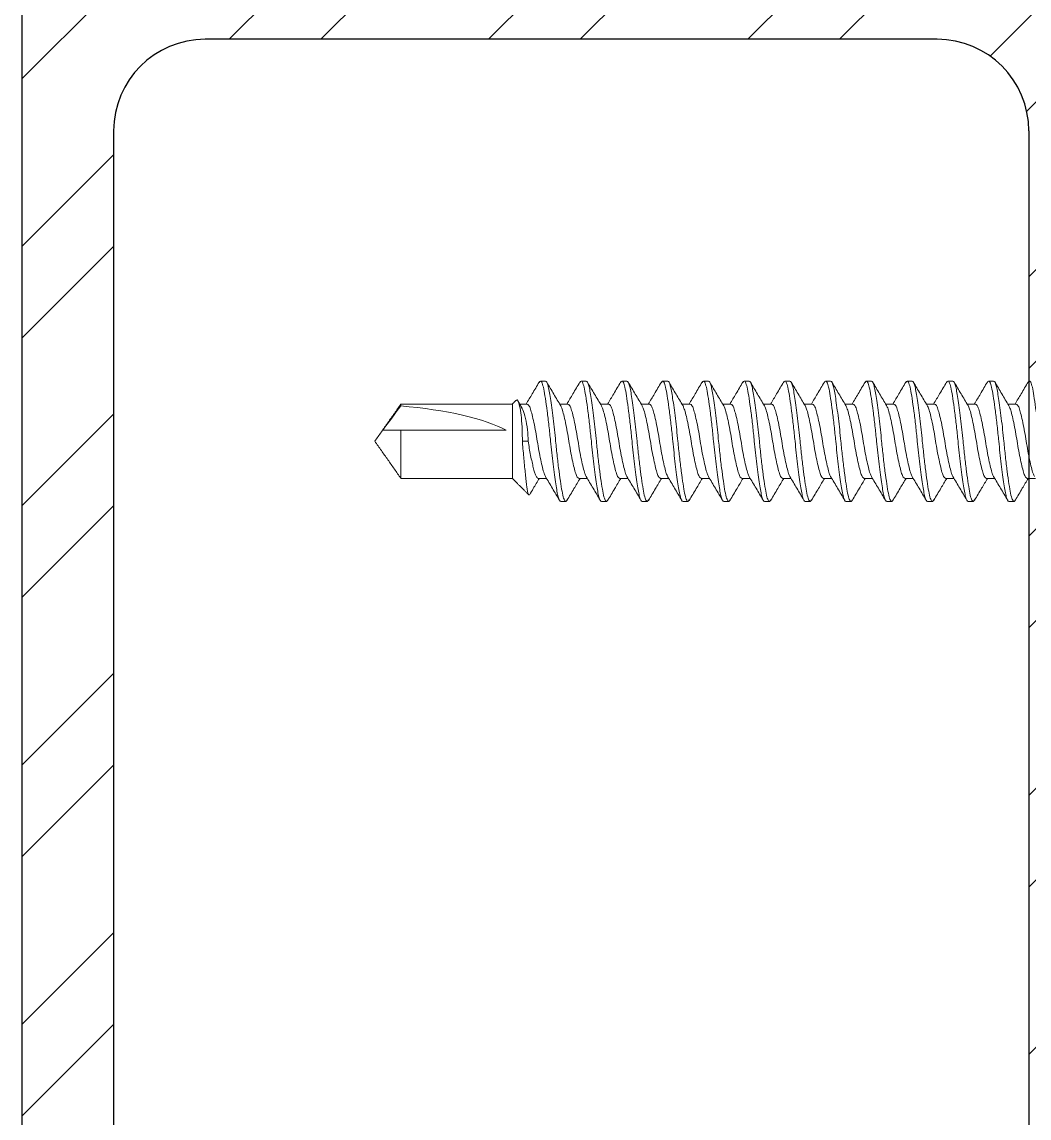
# Model space of a CAD drawing. Header units: inches. Extents: x -154 to 13, y 2 to 55.
# Drawn here: x -120.776 to -119.403, y 30.473 to 31.968 of the extents above; entities that cross this region are included whole.
import ezdxf

# ---------------------------------------------------------------- set-up
doc = ezdxf.new("R2010")
doc.units = ezdxf.units.IN
doc.header["$LTSCALE"] = 2
doc.header["$MEASUREMENT"] = 0
doc.layers.get('0').update_dxf_attribs({"linetype": 'CONTINUOUS'})

msp = doc.modelspace()

# ---------------------------------------------------------------- hatches: boundary and pattern name
h = msp.add_hatch()
h.set_pattern_fill('STEEL', color=8, scale=2, style=0)
h.set_pattern_definition([(45, (-189.00682, 21.6421), (-0.1767767, 0.1767767), []), (45, (-189.00682, 21.7671), (-0.1767767, 0.1767767), [])])
h.paths.add_polyline_path([(-120.6509, 31.8193, -0.414214), (-120.5259, 31.9443), (-119.5279, 31.9443, -0.414214), (-119.4029, 31.8193), (-119.4029, 31.2978), (-119.2779, 31.2978), (-119.2779, 32.0693), (-120.7759, 32.0693), (-120.7759, 26.5811), (-119.2779, 26.5811), (-119.2779, 31.2978), (-119.4029, 31.2978), (-119.4029, 26.8311, -0.414214), (-119.5279, 26.7061), (-120.5259, 26.7061, -0.414214), (-120.6509, 26.8311)])

# ---------------------------------------------------------------- linework, layer by layer
at = {"color": 7}
for p, q in [((-120.7759, 32.0693), (-120.7759, 26.0811)), ((-119.5279, 31.9443), (-120.5259, 31.9443)), ((-120.6509, 31.8193), (-120.6509, 26.8311)), ((-119.4029, 31.8193), (-119.4029, 26.8311))]:
    msp.add_line(p, q, dxfattribs=at)
at = {"color": 7, "lineweight": 0}
for p, q in [((-120.2592, 31.4469), (-120.2592, 31.4444)), ((-120.1072, 31.4469), (-120.1072, 31.3456)), ((-120.2592, 31.4112), (-120.2592, 31.3456)), ((-120.1156, 31.4112), (-120.2592, 31.4112)), ((-120.0935, 31.3962), (-120.0857, 31.3962))]:
    msp.add_line(p, q, dxfattribs=at)
at = {"color": 7}
for centre, start, end in [((-120.5259, 31.8193), 90, 180), ((-119.5279, 31.8193), 360, 90)]:
    msp.add_arc(centre, 0.125, start, end, dxfattribs=at)
at = {"color": 7, "lineweight": 0}
msp.add_ellipse((-120.2846, 31.3962), major_axis=(-0.1906, 0.0098), ratio=0.260774, start_param=3.63627, end_param=4.592496, dxfattribs=at)
for points, knots in [([(-120.0707, 31.4768), (-120.0738, 31.4715), (-120.0797, 31.4614), (-120.0857, 31.4515), (-120.0885, 31.4469)], [0, 0, 0, 0, 0.5342641, 1, 1, 1, 1]), ([(-120.0707, 31.4762), (-120.0701, 31.4771), (-120.0688, 31.4793), (-120.0665, 31.4762), (-120.0644, 31.4681), (-120.0622, 31.455), (-120.0597, 31.4377), (-120.0573, 31.4176), (-120.0558, 31.4033), (-120.0551, 31.3962)], [0, 0, 0, 0, 0.106327, 0.257915, 0.404218, 0.550521, 0.702109, 0.853697, 1, 1, 1, 1]), ([(-120.0621, 31.4782), (-120.0608, 31.4782), (-120.0596, 31.4759), (-120.058, 31.4698), (-120.0575, 31.4674), (-120.0564, 31.4616), (-120.0559, 31.4583), (-120.0541, 31.4469), (-120.0528, 31.4375), (-120.0504, 31.4173), (-120.0492, 31.4065), (-120.0482, 31.3962)], [0, 0, 0, 0, 0.25, 0.25, 0.375, 0.375, 0.5, 0.5, 0.75, 0.75, 1, 1, 1, 1]), ([(-120.0151, 31.4768), (-120.0183, 31.4715), (-120.0242, 31.4615), (-120.0301, 31.4515), (-120.0329, 31.4469)], [0, 0, 0, 0, 0.5340641, 1, 1, 1, 1]), ([(-120.0151, 31.4762), (-120.0146, 31.4771), (-120.0132, 31.4793), (-120.011, 31.4762), (-120.0088, 31.4681), (-120.0066, 31.455), (-120.0042, 31.4377), (-120.0017, 31.4176), (-120.0003, 31.4033), (-119.9995, 31.3962)], [0, 0, 0, 0, 0.105932, 0.257587, 0.403955, 0.550322, 0.701977, 0.853633, 1, 1, 1, 1]), ([(-120.0065, 31.4782), (-120.0053, 31.4782), (-120.004, 31.4759), (-120.0024, 31.4698), (-120.0019, 31.4674), (-120.0009, 31.4616), (-120.0003, 31.4583), (-119.9985, 31.4469), (-119.9973, 31.4375), (-119.9948, 31.4173), (-119.9936, 31.4065), (-119.9926, 31.3962)], [0, 0, 0, 0, 0.25, 0.25, 0.375, 0.375, 0.5, 0.5, 0.75, 0.75, 1, 1, 1, 1]), ([(-119.9596, 31.4768), (-119.9627, 31.4715), (-119.9686, 31.4615), (-119.9746, 31.4515), (-119.9773, 31.4469)], [0, 0, 0, 0, 0.533864, 1, 1, 1, 1]), ([(-119.9596, 31.4762), (-119.959, 31.4771), (-119.9576, 31.4793), (-119.9554, 31.4762), (-119.9532, 31.4681), (-119.9511, 31.455), (-119.9486, 31.4377), (-119.9462, 31.4176), (-119.9447, 31.4033), (-119.944, 31.3962)], [0, 0, 0, 0, 0.105536, 0.257259, 0.403691, 0.550123, 0.701845, 0.853568, 1, 1, 1, 1]), ([(-119.951, 31.4782), (-119.9497, 31.4782), (-119.9485, 31.4759), (-119.9468, 31.4698), (-119.9463, 31.4674), (-119.9453, 31.4616), (-119.9447, 31.4583), (-119.943, 31.4469), (-119.9417, 31.4375), (-119.9392, 31.4173), (-119.9381, 31.4065), (-119.9371, 31.3962)], [0, 0, 0, 0, 0.25, 0.25, 0.375, 0.375, 0.5, 0.5, 0.75, 0.75, 1, 1, 1, 1]), ([(-119.904, 31.4769), (-119.9071, 31.4715), (-119.913, 31.4615), (-119.919, 31.4515), (-119.9218, 31.4469)], [0, 0, 0, 0, 0.5338093, 1, 1, 1, 1]), ([(-119.904, 31.4762), (-119.9034, 31.4771), (-119.9021, 31.4793), (-119.8999, 31.4762), (-119.8977, 31.4681), (-119.8955, 31.455), (-119.893, 31.4377), (-119.8906, 31.4176), (-119.8891, 31.4033), (-119.8884, 31.3962)], [0, 0, 0, 0, 0.105263, 0.257032, 0.403509, 0.549986, 0.701754, 0.853523, 1, 1, 1, 1]), ([(-119.8954, 31.4782), (-119.8942, 31.4782), (-119.8929, 31.4759), (-119.8913, 31.4698), (-119.8908, 31.4674), (-119.8897, 31.4616), (-119.8892, 31.4583), (-119.8874, 31.4469), (-119.8861, 31.4375), (-119.8837, 31.4173), (-119.8825, 31.4065), (-119.8815, 31.3962)], [0, 0, 0, 0, 0.25, 0.25, 0.375, 0.375, 0.5, 0.5, 0.75, 0.75, 1, 1, 1, 1]), ([(-119.8484, 31.4769), (-119.8516, 31.4715), (-119.8575, 31.4615), (-119.8634, 31.4515), (-119.8662, 31.4469)], [0, 0, 0, 0, 0.5337712, 1, 1, 1, 1]), ([(-119.8484, 31.4762), (-119.8479, 31.4771), (-119.8465, 31.4793), (-119.8443, 31.4762), (-119.8421, 31.4681), (-119.8399, 31.455), (-119.8375, 31.4377), (-119.835, 31.4176), (-119.8336, 31.4033), (-119.8329, 31.3962)], [0, 0, 0, 0, 0.105006, 0.256818, 0.403337, 0.549856, 0.701669, 0.853481, 1, 1, 1, 1]), ([(-119.8398, 31.4782), (-119.8386, 31.4782), (-119.8374, 31.4759), (-119.8357, 31.4698), (-119.8352, 31.4674), (-119.8342, 31.4616), (-119.8336, 31.4583), (-119.8318, 31.4469), (-119.8306, 31.4375), (-119.8281, 31.4173), (-119.827, 31.4065), (-119.826, 31.3962)], [0, 0, 0, 0, 0.25, 0.25, 0.375, 0.375, 0.5, 0.5, 0.75, 0.75, 1, 1, 1, 1]), ([(-119.7929, 31.4769), (-119.796, 31.4715), (-119.8019, 31.4615), (-119.8079, 31.4515), (-119.8107, 31.4469)], [0, 0, 0, 0, 0.533737, 1, 1, 1, 1]), ([(-119.7929, 31.4762), (-119.7923, 31.4771), (-119.7909, 31.4793), (-119.7887, 31.4762), (-119.7866, 31.4681), (-119.7844, 31.455), (-119.7819, 31.4377), (-119.7795, 31.4176), (-119.778, 31.4033), (-119.7773, 31.3962)], [0, 0, 0, 0, 0.104754, 0.256609, 0.403169, 0.54973, 0.701585, 0.85344, 1, 1, 1, 1]), ([(-119.7843, 31.4782), (-119.783, 31.4782), (-119.7818, 31.4759), (-119.7802, 31.4698), (-119.7797, 31.4674), (-119.7786, 31.4616), (-119.7781, 31.4583), (-119.7763, 31.4469), (-119.775, 31.4375), (-119.7726, 31.4173), (-119.7714, 31.4065), (-119.7704, 31.3962)], [0, 0, 0, 0, 0.25, 0.25, 0.375, 0.375, 0.5, 0.5, 0.75, 0.75, 1, 1, 1, 1]), ([(-119.7373, 31.4769), (-119.7405, 31.4715), (-119.7464, 31.4615), (-119.7523, 31.4515), (-119.7551, 31.4469)], [0, 0, 0, 0, 0.533706, 1, 1, 1, 1]), ([(-119.7373, 31.4762), (-119.7367, 31.4771), (-119.7354, 31.4793), (-119.7332, 31.4762), (-119.731, 31.4681), (-119.7288, 31.455), (-119.7264, 31.4377), (-119.7239, 31.4176), (-119.7225, 31.4033), (-119.7217, 31.3962)], [0, 0, 0, 0, 0.104508, 0.256404, 0.403005, 0.549606, 0.701503, 0.853399, 1, 1, 1, 1]), ([(-119.7287, 31.4782), (-119.7275, 31.4782), (-119.7262, 31.4759), (-119.7246, 31.4698), (-119.7241, 31.4674), (-119.7231, 31.4616), (-119.7225, 31.4583), (-119.7207, 31.4469), (-119.7195, 31.4375), (-119.717, 31.4173), (-119.7158, 31.4065), (-119.7148, 31.3962)], [0, 0, 0, 0, 0.25, 0.25, 0.375, 0.375, 0.5, 0.5, 0.75, 0.75, 1, 1, 1, 1]), ([(-119.6817, 31.4769), (-119.6849, 31.4715), (-119.6908, 31.4615), (-119.6968, 31.4515), (-119.6995, 31.4469)], [0, 0, 0, 0, 0.533678, 1, 1, 1, 1]), ([(-119.6817, 31.4762), (-119.6812, 31.4771), (-119.6798, 31.4793), (-119.6776, 31.4762), (-119.6754, 31.4681), (-119.6733, 31.455), (-119.6708, 31.4377), (-119.6684, 31.4176), (-119.6669, 31.4033), (-119.6662, 31.3962)], [0, 0, 0, 0, 0.104267, 0.256205, 0.402845, 0.549485, 0.701422, 0.85336, 1, 1, 1, 1]), ([(-119.6732, 31.4782), (-119.6719, 31.4782), (-119.6707, 31.4759), (-119.669, 31.4698), (-119.6685, 31.4674), (-119.6675, 31.4616), (-119.6669, 31.4583), (-119.6652, 31.4469), (-119.6639, 31.4375), (-119.6614, 31.4173), (-119.6603, 31.4065), (-119.6593, 31.3962)], [0, 0, 0, 0, 0.25, 0.25, 0.375, 0.375, 0.5, 0.5, 0.75, 0.75, 1, 1, 1, 1]), ([(-119.6525, 31.445), (-119.6557, 31.4503), (-119.6621, 31.4609), (-119.6683, 31.4715), (-119.6715, 31.4769)], [0, 0, 0, 0, 0.49824, 1, 1, 1, 1]), ([(-119.6262, 31.4769), (-119.6293, 31.4715), (-119.6352, 31.4615), (-119.6412, 31.4515), (-119.644, 31.4469)], [0, 0, 0, 0, 0.533656, 1, 1, 1, 1]), ([(-119.6262, 31.4763), (-119.6256, 31.4771), (-119.6243, 31.4793), (-119.6221, 31.4762), (-119.6199, 31.4681), (-119.6177, 31.455), (-119.6152, 31.4377), (-119.6128, 31.4176), (-119.6113, 31.4033), (-119.6106, 31.3962)], [0, 0, 0, 0, 0.104032, 0.256009, 0.402688, 0.549366, 0.701344, 0.853322, 1, 1, 1, 1]), ([(-119.6176, 31.4782), (-119.6164, 31.4782), (-119.6151, 31.4759), (-119.6135, 31.4698), (-119.613, 31.4674), (-119.6119, 31.4616), (-119.6114, 31.4583), (-119.6096, 31.4469), (-119.6083, 31.4375), (-119.6059, 31.4173), (-119.6047, 31.4065), (-119.6037, 31.3962)], [0, 0, 0, 0, 0.25, 0.25, 0.375, 0.375, 0.5, 0.5, 0.75, 0.75, 1, 1, 1, 1]), ([(-119.597, 31.445), (-119.6002, 31.4503), (-119.6065, 31.4609), (-119.6128, 31.4716), (-119.616, 31.477)], [0, 0, 0, 0, 0.4980502, 1, 1, 1, 1]), ([(-119.5706, 31.4769), (-119.5738, 31.4715), (-119.5797, 31.4615), (-119.5856, 31.4515), (-119.5884, 31.4469)], [0, 0, 0, 0, 0.5336357, 1, 1, 1, 1]), ([(-119.5706, 31.4763), (-119.5701, 31.4771), (-119.5687, 31.4793), (-119.5665, 31.4762), (-119.5643, 31.4681), (-119.5621, 31.455), (-119.5597, 31.4377), (-119.5572, 31.4176), (-119.5558, 31.4033), (-119.5551, 31.3962)], [0, 0, 0, 0, 0.103802, 0.255819, 0.402535, 0.549251, 0.701267, 0.853284, 1, 1, 1, 1]), ([(-119.562, 31.4782), (-119.5608, 31.4782), (-119.5596, 31.4759), (-119.5579, 31.4698), (-119.5574, 31.4674), (-119.5564, 31.4616), (-119.5558, 31.4583), (-119.554, 31.4469), (-119.5528, 31.4375), (-119.5503, 31.4173), (-119.5492, 31.4065), (-119.5482, 31.3962)], [0, 0, 0, 0, 0.25, 0.25, 0.375, 0.375, 0.5, 0.5, 0.75, 0.75, 1, 1, 1, 1]), ([(-119.5414, 31.4449), (-119.5446, 31.4502), (-119.551, 31.4609), (-119.5573, 31.4716), (-119.5605, 31.477)], [0, 0, 0, 0, 0.4978349, 1, 1, 1, 1]), ([(-119.515, 31.4769), (-119.5182, 31.4715), (-119.5241, 31.4615), (-119.5301, 31.4515), (-119.5329, 31.4469)], [0, 0, 0, 0, 0.53362, 1, 1, 1, 1]), ([(-119.515, 31.4763), (-119.5145, 31.4771), (-119.5131, 31.4793), (-119.5109, 31.4762), (-119.5088, 31.4681), (-119.5066, 31.455), (-119.5041, 31.4377), (-119.5017, 31.4176), (-119.5002, 31.4033), (-119.4995, 31.3962)], [0, 0, 0, 0, 0.103579, 0.255633, 0.402386, 0.549138, 0.701193, 0.853247, 1, 1, 1, 1]), ([(-119.5065, 31.4782), (-119.5052, 31.4782), (-119.504, 31.4759), (-119.5024, 31.4698), (-119.5019, 31.4674), (-119.5008, 31.4616), (-119.5003, 31.4583), (-119.4985, 31.4469), (-119.4972, 31.4375), (-119.4948, 31.4173), (-119.4936, 31.4065), (-119.4926, 31.3962)], [0, 0, 0, 0, 0.25, 0.25, 0.375, 0.375, 0.5, 0.5, 0.75, 0.75, 1, 1, 1, 1]), ([(-119.4858, 31.4449), (-119.489, 31.4502), (-119.4954, 31.4609), (-119.5017, 31.4716), (-119.5049, 31.477)], [0, 0, 0, 0, 0.4976092, 1, 1, 1, 1]), ([(-119.4595, 31.4769), (-119.4626, 31.4716), (-119.4685, 31.4615), (-119.4745, 31.4515), (-119.4773, 31.4469)], [0, 0, 0, 0, 0.533608, 1, 1, 1, 1]), ([(-119.4595, 31.4763), (-119.4589, 31.4772), (-119.4576, 31.4793), (-119.4554, 31.4762), (-119.4532, 31.4681), (-119.451, 31.455), (-119.4486, 31.4377), (-119.4461, 31.4176), (-119.4447, 31.4033), (-119.4439, 31.3962)], [0, 0, 0, 0, 0.1033609, 0.2554523, 0.4022406, 0.5490289, 0.7011203, 0.8532117, 1, 1, 1, 1]), ([(-119.4509, 31.4782), (-119.4497, 31.4782), (-119.4484, 31.4759), (-119.4468, 31.4698), (-119.4463, 31.4674), (-119.4453, 31.4616), (-119.4447, 31.4583), (-119.4429, 31.4469), (-119.4417, 31.4375), (-119.4392, 31.4173), (-119.438, 31.4065), (-119.437, 31.3962)], [0, 0, 0, 0, 0.25, 0.25, 0.375, 0.375, 0.5, 0.5, 0.75, 0.75, 1, 1, 1, 1]), ([(-119.4302, 31.4448), (-119.4334, 31.4501), (-119.4398, 31.4608), (-119.4461, 31.4716), (-119.4493, 31.477)], [0, 0, 0, 0, 0.497395, 1, 1, 1, 1]), ([(-119.4039, 31.4769), (-119.4071, 31.4716), (-119.413, 31.4615), (-119.419, 31.4515), (-119.4217, 31.4469)], [0, 0, 0, 0, 0.533599, 1, 1, 1, 1]), ([(-119.4039, 31.4763), (-119.4034, 31.4772), (-119.402, 31.4793), (-119.3998, 31.4762), (-119.3976, 31.4681), (-119.3955, 31.455), (-119.393, 31.4377), (-119.3906, 31.4176), (-119.3891, 31.4033), (-119.3884, 31.3962)], [0, 0, 0, 0, 0.103149, 0.255276, 0.402099, 0.548922, 0.70105, 0.853177, 1, 1, 1, 1]), ([(-120.0411, 31.4444), (-120.0443, 31.4497), (-120.0508, 31.4605), (-120.0571, 31.4713), (-120.0603, 31.4767)], [0, 0, 0, 0, 0.496989, 1, 1, 1, 1]), ([(-119.9855, 31.4444), (-119.9887, 31.4497), (-119.9952, 31.4605), (-120.0016, 31.4713), (-120.0048, 31.4767)], [0, 0, 0, 0, 0.496935, 1, 1, 1, 1]), ([(-119.93, 31.4444), (-119.9332, 31.4497), (-119.9396, 31.4604), (-119.9459, 31.4711), (-119.9491, 31.4765)], [0, 0, 0, 0, 0.497564, 1, 1, 1, 1]), ([(-119.8745, 31.4445), (-119.8777, 31.4498), (-119.884, 31.4604), (-119.8904, 31.4711), (-119.8935, 31.4765)], [0, 0, 0, 0, 0.497802, 1, 1, 1, 1]), ([(-119.819, 31.4446), (-119.8222, 31.4499), (-119.8285, 31.4605), (-119.8348, 31.4712), (-119.838, 31.4766)], [0, 0, 0, 0, 0.498047, 1, 1, 1, 1]), ([(-119.7635, 31.4447), (-119.7667, 31.45), (-119.773, 31.4606), (-119.7793, 31.4713), (-119.7825, 31.4766)], [0, 0, 0, 0, 0.498225, 1, 1, 1, 1]), ([(-119.7081, 31.4449), (-119.7112, 31.4502), (-119.7175, 31.4607), (-119.7238, 31.4714), (-119.727, 31.4768)], [0, 0, 0, 0, 0.498312, 1, 1, 1, 1]), ([(-120.0935, 31.3962), (-120.0936, 31.4013), (-120.0937, 31.4126), (-120.0948, 31.4286), (-120.0967, 31.4422), (-120.099, 31.4506), (-120.1009, 31.4536), (-120.1019, 31.4517), (-120.1021, 31.4513)], [0, 0, 0, 0, 0.158412, 0.349222, 0.542809, 0.74118, 0.943949, 1, 1, 1, 1]), ([(-120.0621, 31.3481), (-120.0627, 31.3494), (-120.0641, 31.3521), (-120.0661, 31.36), (-120.0686, 31.3706), (-120.071, 31.383), (-120.0732, 31.3962), (-120.0754, 31.4094), (-120.0778, 31.4219), (-120.0803, 31.4325), (-120.0825, 31.4405), (-120.0846, 31.4459), (-120.0863, 31.4465), (-120.0871, 31.4469)], [0, 0, 0, 0, 0.0767339, 0.1673627, 0.2613871, 0.3554116, 0.4460403, 0.5366691, 0.6306936, 0.724718, 0.8153468, 0.9059755, 1, 1, 1, 1]), ([(-120.0065, 31.3481), (-120.0071, 31.3494), (-120.0085, 31.3521), (-120.0106, 31.36), (-120.013, 31.3706), (-120.0155, 31.383), (-120.0176, 31.3962), (-120.0198, 31.4094), (-120.0223, 31.4219), (-120.0247, 31.4325), (-120.0269, 31.4405), (-120.0291, 31.4459), (-120.0307, 31.4465), (-120.0315, 31.4469)], [0, 0, 0, 0, 0.07659, 0.167233, 0.261272, 0.355311, 0.445954, 0.536597, 0.630636, 0.724675, 0.815318, 0.905961, 1, 1, 1, 1]), ([(-119.951, 31.3482), (-119.9516, 31.3494), (-119.9529, 31.3521), (-119.955, 31.36), (-119.9574, 31.3706), (-119.9599, 31.383), (-119.9621, 31.3962), (-119.9643, 31.4094), (-119.9667, 31.4219), (-119.9692, 31.4325), (-119.9713, 31.4405), (-119.9735, 31.4459), (-119.9751, 31.4465), (-119.976, 31.4469)], [0, 0, 0, 0, 0.076461, 0.167116, 0.261168, 0.355221, 0.445876, 0.536532, 0.630584, 0.724637, 0.815292, 0.905948, 1, 1, 1, 1]), ([(-119.8954, 31.3482), (-119.896, 31.3494), (-119.8974, 31.3521), (-119.8994, 31.36), (-119.9019, 31.3706), (-119.9043, 31.383), (-119.9065, 31.3962), (-119.9087, 31.4094), (-119.9111, 31.4219), (-119.9136, 31.4325), (-119.9158, 31.4405), (-119.918, 31.4459), (-119.9196, 31.4465), (-119.9204, 31.4469)], [0, 0, 0, 0, 0.076343, 0.16701, 0.261074, 0.355138, 0.445806, 0.536473, 0.630537, 0.724601, 0.815269, 0.905936, 1, 1, 1, 1]), ([(-119.8399, 31.3482), (-119.8405, 31.3494), (-119.8418, 31.3521), (-119.8439, 31.36), (-119.8463, 31.3706), (-119.8488, 31.383), (-119.851, 31.3962), (-119.8531, 31.4094), (-119.8556, 31.4219), (-119.858, 31.4325), (-119.8602, 31.4405), (-119.8624, 31.4459), (-119.864, 31.4465), (-119.8648, 31.4469)], [0, 0, 0, 0, 0.076229, 0.166907, 0.260983, 0.355059, 0.445737, 0.536416, 0.630492, 0.724567, 0.815246, 0.905924, 1, 1, 1, 1]), ([(-119.7843, 31.3482), (-119.7849, 31.3494), (-119.7863, 31.3521), (-119.7883, 31.36), (-119.7908, 31.3706), (-119.7932, 31.383), (-119.7954, 31.3962), (-119.7976, 31.4094), (-119.8, 31.4219), (-119.8025, 31.4325), (-119.8047, 31.4405), (-119.8068, 31.4459), (-119.8085, 31.4465), (-119.8093, 31.4469)], [0, 0, 0, 0, 0.07612, 0.166809, 0.260896, 0.354983, 0.445672, 0.536361, 0.630448, 0.724535, 0.815224, 0.905913, 1, 1, 1, 1]), ([(-119.7287, 31.3482), (-119.7294, 31.3494), (-119.7307, 31.3521), (-119.7328, 31.36), (-119.7352, 31.3706), (-119.7377, 31.383), (-119.7398, 31.3962), (-119.742, 31.4094), (-119.7445, 31.4219), (-119.7469, 31.4325), (-119.7491, 31.4405), (-119.7513, 31.4459), (-119.7529, 31.4465), (-119.7537, 31.4469)], [0, 0, 0, 0, 0.076016, 0.166715, 0.260812, 0.35491, 0.445609, 0.536309, 0.630406, 0.724504, 0.815203, 0.905902, 1, 1, 1, 1]), ([(-119.6732, 31.3482), (-119.6738, 31.3494), (-119.6751, 31.3521), (-119.6772, 31.36), (-119.6796, 31.3706), (-119.6821, 31.383), (-119.6843, 31.3962), (-119.6865, 31.4094), (-119.6889, 31.4219), (-119.6914, 31.4325), (-119.6935, 31.4405), (-119.6957, 31.4459), (-119.6973, 31.4465), (-119.6982, 31.4469)], [0, 0, 0, 0, 0.075916, 0.166625, 0.260733, 0.35484, 0.445549, 0.536259, 0.630366, 0.724474, 0.815183, 0.905892, 1, 1, 1, 1]), ([(-119.6176, 31.3482), (-119.6182, 31.3494), (-119.6196, 31.3521), (-119.6216, 31.36), (-119.6241, 31.3706), (-119.6265, 31.383), (-119.6287, 31.3962), (-119.6309, 31.4094), (-119.6333, 31.4219), (-119.6358, 31.4325), (-119.638, 31.4405), (-119.6402, 31.4459), (-119.6418, 31.4465), (-119.6426, 31.4469)], [0, 0, 0, 0, 0.075821, 0.166539, 0.260657, 0.354774, 0.445492, 0.536211, 0.630328, 0.724446, 0.815164, 0.905883, 1, 1, 1, 1]), ([(-119.5621, 31.3482), (-119.5627, 31.3494), (-119.564, 31.3521), (-119.5661, 31.36), (-119.5685, 31.3706), (-119.571, 31.383), (-119.5732, 31.3962), (-119.5753, 31.4094), (-119.5778, 31.4219), (-119.5802, 31.4325), (-119.5824, 31.4405), (-119.5846, 31.4459), (-119.5862, 31.4465), (-119.587, 31.4469)], [0, 0, 0, 0, 0.075731, 0.166458, 0.260584, 0.354711, 0.445438, 0.536166, 0.630292, 0.724419, 0.815146, 0.905873, 1, 1, 1, 1]), ([(-119.5065, 31.3482), (-119.5071, 31.3494), (-119.5085, 31.3521), (-119.5105, 31.36), (-119.513, 31.3706), (-119.5154, 31.383), (-119.5176, 31.3962), (-119.5198, 31.4094), (-119.5222, 31.4219), (-119.5247, 31.4325), (-119.5269, 31.4405), (-119.529, 31.4459), (-119.5307, 31.4465), (-119.5315, 31.4469)], [0, 0, 0, 0, 0.0756451, 0.1663807, 0.2605161, 0.3546514, 0.4453871, 0.5361227, 0.6302581, 0.7243934, 0.815129, 0.9058647, 1, 1, 1, 1]), ([(-119.451, 31.3482), (-119.4516, 31.3494), (-119.4529, 31.3521), (-119.455, 31.36), (-119.4574, 31.3706), (-119.4599, 31.383), (-119.462, 31.3962), (-119.4642, 31.4094), (-119.4667, 31.4219), (-119.4691, 31.4325), (-119.4713, 31.4405), (-119.4735, 31.4459), (-119.4751, 31.4465), (-119.4759, 31.4469)], [0, 0, 0, 0, 0.075565, 0.166308, 0.260452, 0.354595, 0.445339, 0.536082, 0.630226, 0.724369, 0.815113, 0.905856, 1, 1, 1, 1]), ([(-119.3954, 31.3482), (-119.396, 31.3494), (-119.3973, 31.3521), (-119.3994, 31.36), (-119.4018, 31.3706), (-119.4043, 31.383), (-119.4065, 31.3962), (-119.4087, 31.4094), (-119.4111, 31.4219), (-119.4136, 31.4325), (-119.4157, 31.4405), (-119.4179, 31.4459), (-119.4195, 31.4465), (-119.4204, 31.4469)], [0, 0, 0, 0, 0.075489, 0.16624, 0.260391, 0.354542, 0.445293, 0.536044, 0.630196, 0.724347, 0.815098, 0.905849, 1, 1, 1, 1]), ([(-120.0948, 31.442), (-120.0942, 31.4411), (-120.0923, 31.4383), (-120.0892, 31.4279), (-120.0863, 31.4129), (-120.0858, 31.4016), (-120.0857, 31.3962)], [0, 0, 0, 0, 0.130328, 0.432198, 0.731113, 1, 1, 1, 1]), ([(-120.0412, 31.4443), (-120.0406, 31.443), (-120.0392, 31.4403), (-120.0372, 31.4324), (-120.0347, 31.4219), (-120.0323, 31.4094), (-120.0301, 31.3962), (-120.0279, 31.383), (-120.0255, 31.3706), (-120.023, 31.3599), (-120.0208, 31.3519), (-120.0187, 31.3466), (-120.017, 31.3459), (-120.0162, 31.3456)], [0, 0, 0, 0, 0.075521, 0.166269, 0.260417, 0.354565, 0.445313, 0.53606, 0.630208, 0.724356, 0.815104, 0.905852, 1, 1, 1, 1]), ([(-119.9856, 31.4442), (-119.985, 31.443), (-119.9837, 31.4403), (-119.9816, 31.4324), (-119.9792, 31.4219), (-119.9767, 31.4094), (-119.9745, 31.3962), (-119.9724, 31.383), (-119.9699, 31.3706), (-119.9675, 31.3599), (-119.9653, 31.3519), (-119.9631, 31.3466), (-119.9615, 31.3459), (-119.9606, 31.3456)], [0, 0, 0, 0, 0.075067, 0.165859, 0.260053, 0.354248, 0.44504, 0.535832, 0.630027, 0.724221, 0.815013, 0.905806, 1, 1, 1, 1]), ([(-119.93, 31.4442), (-119.9294, 31.443), (-119.9281, 31.4403), (-119.9261, 31.4324), (-119.9236, 31.4219), (-119.9212, 31.4094), (-119.919, 31.3962), (-119.9168, 31.383), (-119.9143, 31.3706), (-119.9119, 31.3599), (-119.9097, 31.3519), (-119.9075, 31.3466), (-119.9059, 31.3459), (-119.9051, 31.3456)], [0, 0, 0, 0, 0.074922, 0.165729, 0.259938, 0.354147, 0.444953, 0.53576, 0.629969, 0.724178, 0.814984, 0.905791, 1, 1, 1, 1]), ([(-119.8745, 31.4443), (-119.8739, 31.4431), (-119.8726, 31.4404), (-119.8705, 31.4324), (-119.868, 31.4219), (-119.8656, 31.4094), (-119.8634, 31.3962), (-119.8612, 31.383), (-119.8588, 31.3706), (-119.8563, 31.3599), (-119.8542, 31.3519), (-119.852, 31.3466), (-119.8504, 31.3459), (-119.8495, 31.3456)], [0, 0, 0, 0, 0.0765627, 0.1672083, 0.2612502, 0.355292, 0.4459376, 0.5365832, 0.6306251, 0.724667, 0.8153125, 0.9059581, 1, 1, 1, 1]), ([(-119.819, 31.4445), (-119.8184, 31.4432), (-119.817, 31.4404), (-119.8149, 31.4325), (-119.8125, 31.4219), (-119.81, 31.4094), (-119.8079, 31.3962), (-119.8057, 31.383), (-119.8032, 31.3706), (-119.8008, 31.3599), (-119.7986, 31.3519), (-119.7964, 31.3466), (-119.7948, 31.3459), (-119.794, 31.3456)], [0, 0, 0, 0, 0.079274, 0.169654, 0.263419, 0.357185, 0.447565, 0.537944, 0.63171, 0.725475, 0.815855, 0.906234, 1, 1, 1, 1]), ([(-119.7636, 31.4447), (-119.7629, 31.4433), (-119.7615, 31.4405), (-119.7594, 31.4325), (-119.7569, 31.4219), (-119.7545, 31.4094), (-119.7523, 31.3962), (-119.7501, 31.383), (-119.7477, 31.3706), (-119.7452, 31.3599), (-119.743, 31.3519), (-119.7409, 31.3466), (-119.7392, 31.3459), (-119.7384, 31.3456)], [0, 0, 0, 0, 0.082477, 0.172542, 0.265982, 0.359421, 0.449486, 0.539551, 0.632991, 0.72643, 0.816495, 0.90656, 1, 1, 1, 1]), ([(-119.7081, 31.4449), (-119.7074, 31.4435), (-119.706, 31.4406), (-119.7038, 31.4325), (-119.7014, 31.4219), (-119.6989, 31.4094), (-119.6967, 31.3962), (-119.6946, 31.383), (-119.6921, 31.3706), (-119.6897, 31.3599), (-119.6875, 31.3519), (-119.6853, 31.3466), (-119.6837, 31.3459), (-119.6828, 31.3456)], [0, 0, 0, 0, 0.085894, 0.175624, 0.268715, 0.361807, 0.451537, 0.541266, 0.634358, 0.727449, 0.817179, 0.906908, 1, 1, 1, 1]), ([(-119.6526, 31.445), (-119.6519, 31.4436), (-119.6504, 31.4407), (-119.6483, 31.4325), (-119.6458, 31.4219), (-119.6434, 31.4094), (-119.6412, 31.3962), (-119.639, 31.383), (-119.6365, 31.3706), (-119.6341, 31.3599), (-119.6319, 31.3519), (-119.6297, 31.3466), (-119.6281, 31.3459), (-119.6273, 31.3456)], [0, 0, 0, 0, 0.08798, 0.177505, 0.270384, 0.363263, 0.452788, 0.542313, 0.635192, 0.728071, 0.817596, 0.907121, 1, 1, 1, 1]), ([(-119.597, 31.445), (-119.5963, 31.4436), (-119.5949, 31.4407), (-119.5927, 31.4325), (-119.5902, 31.4219), (-119.5878, 31.4094), (-119.5856, 31.3962), (-119.5834, 31.383), (-119.581, 31.3706), (-119.5785, 31.3599), (-119.5764, 31.3519), (-119.5742, 31.3466), (-119.5726, 31.3459), (-119.5717, 31.3456)], [0, 0, 0, 0, 0.0879838, 0.1775083, 0.2703871, 0.3632658, 0.4527903, 0.5423147, 0.6351935, 0.7280723, 0.8175968, 0.9071212, 1, 1, 1, 1]), ([(-119.5415, 31.445), (-119.5407, 31.4435), (-119.5393, 31.4407), (-119.5371, 31.4325), (-119.5347, 31.4219), (-119.5322, 31.4094), (-119.5301, 31.3962), (-119.5279, 31.383), (-119.5254, 31.3706), (-119.523, 31.3599), (-119.5208, 31.3519), (-119.5186, 31.3466), (-119.517, 31.3459), (-119.5162, 31.3456)], [0, 0, 0, 0, 0.087293, 0.176885, 0.269834, 0.362783, 0.452376, 0.541968, 0.634917, 0.727866, 0.817459, 0.907051, 1, 1, 1, 1]), ([(-119.4858, 31.4449), (-119.4851, 31.4435), (-119.4837, 31.4406), (-119.4816, 31.4325), (-119.4791, 31.4219), (-119.4767, 31.4094), (-119.4745, 31.3962), (-119.4723, 31.383), (-119.4699, 31.3706), (-119.4674, 31.3599), (-119.4652, 31.3519), (-119.4631, 31.3466), (-119.4614, 31.3459), (-119.4606, 31.3456)], [0, 0, 0, 0, 0.085619, 0.175375, 0.268495, 0.361615, 0.451371, 0.541128, 0.634247, 0.727367, 0.817124, 0.90688, 1, 1, 1, 1]), ([(-119.4302, 31.4447), (-119.4295, 31.4434), (-119.4281, 31.4406), (-119.426, 31.4325), (-119.4236, 31.4219), (-119.4211, 31.4094), (-119.4189, 31.3962), (-119.4168, 31.383), (-119.4143, 31.3706), (-119.4119, 31.3599), (-119.4097, 31.3519), (-119.4075, 31.3466), (-119.4059, 31.3459), (-119.405, 31.3456)], [0, 0, 0, 0, 0.083295, 0.17328, 0.266636, 0.359992, 0.449977, 0.539962, 0.633318, 0.726674, 0.816659, 0.906644, 1, 1, 1, 1]), ([(-120.2592, 31.4112), (-120.2641, 31.4112), (-120.2689, 31.4112), (-120.2756, 31.4112), (-120.2778, 31.4112), (-120.2817, 31.4112), (-120.2834, 31.4112), (-120.284, 31.4112)], [0, 0, 0, 0, 0.5, 0.5, 0.75, 0.75, 1, 1, 1, 1]), ([(-120.0847, 31.3234), (-120.085, 31.3236), (-120.0855, 31.3241), (-120.0864, 31.3274), (-120.0874, 31.3327), (-120.0882, 31.34), (-120.0892, 31.3487), (-120.0902, 31.3586), (-120.0912, 31.3691), (-120.0922, 31.3802), (-120.093, 31.3893), (-120.0934, 31.3947), (-120.0935, 31.3962)], [0, 0, 0, 0, 0.078592, 0.190883, 0.306431, 0.41875, 0.53482, 0.639735, 0.747792, 0.851127, 0.957458, 1, 1, 1, 1]), ([(-120.0857, 31.3962), (-120.0847, 31.3899), (-120.0835, 31.3832), (-120.081, 31.3707), (-120.0798, 31.3649), (-120.078, 31.3579), (-120.0774, 31.3558), (-120.0764, 31.3523), (-120.0759, 31.3508), (-120.0742, 31.347), (-120.073, 31.3456), (-120.0718, 31.3456)], [0, 0, 0, 0, 0.25, 0.25, 0.5, 0.5, 0.625, 0.625, 0.75, 0.75, 1, 1, 1, 1]), ([(-120.0551, 31.3962), (-120.0541, 31.386), (-120.0529, 31.3752), (-120.0505, 31.355), (-120.0492, 31.3456), (-120.0474, 31.3342), (-120.0469, 31.3308), (-120.0458, 31.3251), (-120.0453, 31.3226), (-120.0437, 31.3165), (-120.0424, 31.3142), (-120.0412, 31.3142)], [0, 0, 0, 0, 0.25, 0.25, 0.5, 0.5, 0.625, 0.625, 0.75, 0.75, 1, 1, 1, 1]), ([(-120.0482, 31.3962), (-120.0475, 31.3892), (-120.046, 31.3749), (-120.0436, 31.3547), (-120.0411, 31.3375), (-120.0389, 31.3244), (-120.0368, 31.3163), (-120.0346, 31.3131), (-120.0332, 31.3153), (-120.0327, 31.3162)], [0, 0, 0, 0, 0.1470453, 0.2994031, 0.4517608, 0.5988061, 0.7458514, 0.8982092, 1, 1, 1, 1]), ([(-119.9995, 31.3962), (-119.9985, 31.386), (-119.9974, 31.3752), (-119.9949, 31.355), (-119.9936, 31.3456), (-119.9919, 31.3342), (-119.9913, 31.3308), (-119.9903, 31.3251), (-119.9898, 31.3226), (-119.9881, 31.3165), (-119.9869, 31.3142), (-119.9856, 31.3142)], [0, 0, 0, 0, 0.25, 0.25, 0.5, 0.5, 0.625, 0.625, 0.75, 0.75, 1, 1, 1, 1]), ([(-119.9926, 31.3962), (-119.9919, 31.3892), (-119.9905, 31.3749), (-119.988, 31.3547), (-119.9856, 31.3375), (-119.9834, 31.3244), (-119.9812, 31.3163), (-119.979, 31.3131), (-119.9777, 31.3153), (-119.9771, 31.3161)], [0, 0, 0, 0, 0.147303, 0.299928, 0.452553, 0.599856, 0.747159, 0.899784, 1, 1, 1, 1]), ([(-119.944, 31.3962), (-119.943, 31.386), (-119.9418, 31.3752), (-119.9394, 31.355), (-119.9381, 31.3456), (-119.9363, 31.3342), (-119.9358, 31.3308), (-119.9347, 31.3251), (-119.9342, 31.3226), (-119.9326, 31.3165), (-119.9313, 31.3142), (-119.9301, 31.3142)], [0, 0, 0, 0, 0.25, 0.25, 0.5, 0.5, 0.625, 0.625, 0.75, 0.75, 1, 1, 1, 1]), ([(-119.9371, 31.3962), (-119.9364, 31.3892), (-119.9349, 31.3749), (-119.9324, 31.3547), (-119.93, 31.3375), (-119.9278, 31.3244), (-119.9256, 31.3163), (-119.9235, 31.3131), (-119.9221, 31.3153), (-119.9216, 31.3161)], [0, 0, 0, 0, 0.147349, 0.300022, 0.452695, 0.600044, 0.747393, 0.900066, 1, 1, 1, 1]), ([(-119.8884, 31.3962), (-119.8874, 31.386), (-119.8862, 31.3752), (-119.8838, 31.355), (-119.8825, 31.3456), (-119.8808, 31.3342), (-119.8802, 31.3308), (-119.8791, 31.3251), (-119.8787, 31.3226), (-119.877, 31.3165), (-119.8758, 31.3142), (-119.8745, 31.3142)], [0, 0, 0, 0, 0.25, 0.25, 0.5, 0.5, 0.625, 0.625, 0.75, 0.75, 1, 1, 1, 1]), ([(-119.8815, 31.3962), (-119.8808, 31.3892), (-119.8793, 31.3749), (-119.8769, 31.3547), (-119.8744, 31.3375), (-119.8723, 31.3244), (-119.8701, 31.3163), (-119.8679, 31.3131), (-119.8665, 31.3153), (-119.866, 31.3161)], [0, 0, 0, 0, 0.147188, 0.299694, 0.4522, 0.599388, 0.746576, 0.899082, 1, 1, 1, 1]), ([(-119.8329, 31.3962), (-119.8319, 31.386), (-119.8307, 31.3752), (-119.8282, 31.355), (-119.827, 31.3456), (-119.8252, 31.3342), (-119.8246, 31.3308), (-119.8236, 31.3251), (-119.8231, 31.3226), (-119.8214, 31.3165), (-119.8202, 31.3142), (-119.819, 31.3142)], [0, 0, 0, 0, 0.25, 0.25, 0.5, 0.5, 0.625, 0.625, 0.75, 0.75, 1, 1, 1, 1]), ([(-119.826, 31.3962), (-119.8252, 31.3892), (-119.8238, 31.3749), (-119.8213, 31.3547), (-119.8189, 31.3375), (-119.8167, 31.3244), (-119.8145, 31.3163), (-119.8123, 31.3131), (-119.811, 31.3153), (-119.8104, 31.3162)], [0, 0, 0, 0, 0.146846, 0.298997, 0.451148, 0.597994, 0.74484, 0.896991, 1, 1, 1, 1]), ([(-119.7773, 31.3962), (-119.7763, 31.386), (-119.7751, 31.3752), (-119.7727, 31.355), (-119.7714, 31.3456), (-119.7696, 31.3342), (-119.7691, 31.3308), (-119.768, 31.3251), (-119.7675, 31.3226), (-119.7659, 31.3165), (-119.7646, 31.3142), (-119.7634, 31.3142)], [0, 0, 0, 0, 0.25, 0.25, 0.5, 0.5, 0.625, 0.625, 0.75, 0.75, 1, 1, 1, 1]), ([(-119.7704, 31.3962), (-119.7697, 31.3892), (-119.7682, 31.3749), (-119.7658, 31.3547), (-119.7633, 31.3375), (-119.7611, 31.3244), (-119.759, 31.3163), (-119.7567, 31.3131), (-119.7554, 31.3154), (-119.7548, 31.3163)], [0, 0, 0, 0, 0.146191, 0.297663, 0.449135, 0.595326, 0.741517, 0.892989, 1, 1, 1, 1]), ([(-119.7217, 31.3962), (-119.7207, 31.386), (-119.7196, 31.3752), (-119.7171, 31.355), (-119.7158, 31.3456), (-119.7141, 31.3342), (-119.7135, 31.3308), (-119.7125, 31.3251), (-119.712, 31.3226), (-119.7103, 31.3165), (-119.7091, 31.3142), (-119.7078, 31.3142)], [0, 0, 0, 0, 0.25, 0.25, 0.5, 0.5, 0.625, 0.625, 0.75, 0.75, 1, 1, 1, 1]), ([(-119.7148, 31.3962), (-119.7141, 31.3892), (-119.7127, 31.3749), (-119.7102, 31.3547), (-119.7078, 31.3375), (-119.7056, 31.3244), (-119.7034, 31.3163), (-119.7012, 31.3131), (-119.6998, 31.3154), (-119.6992, 31.3163)], [0, 0, 0, 0, 0.145887, 0.297044, 0.448201, 0.594087, 0.739974, 0.891131, 1, 1, 1, 1]), ([(-119.6662, 31.3962), (-119.6652, 31.386), (-119.664, 31.3752), (-119.6616, 31.355), (-119.6603, 31.3456), (-119.6585, 31.3342), (-119.658, 31.3308), (-119.6569, 31.3251), (-119.6564, 31.3226), (-119.6548, 31.3165), (-119.6535, 31.3142), (-119.6523, 31.3142)], [0, 0, 0, 0, 0.25, 0.25, 0.5, 0.5, 0.625, 0.625, 0.75, 0.75, 1, 1, 1, 1]), ([(-119.6593, 31.3962), (-119.6586, 31.3892), (-119.6571, 31.3749), (-119.6546, 31.3547), (-119.6522, 31.3375), (-119.65, 31.3244), (-119.6478, 31.3163), (-119.6456, 31.3131), (-119.6442, 31.3154), (-119.6436, 31.3163)], [0, 0, 0, 0, 0.145746, 0.296757, 0.447768, 0.593514, 0.739259, 0.89027, 1, 1, 1, 1]), ([(-119.6106, 31.3962), (-119.6096, 31.386), (-119.6084, 31.3752), (-119.606, 31.355), (-119.6047, 31.3456), (-119.603, 31.3342), (-119.6024, 31.3308), (-119.6013, 31.3251), (-119.6009, 31.3226), (-119.5992, 31.3165), (-119.598, 31.3142), (-119.5967, 31.3142)], [0, 0, 0, 0, 0.25, 0.25, 0.5, 0.5, 0.625, 0.625, 0.75, 0.75, 1, 1, 1, 1]), ([(-119.6037, 31.3962), (-119.603, 31.3892), (-119.6015, 31.3749), (-119.5991, 31.3547), (-119.5966, 31.3375), (-119.5945, 31.3244), (-119.5923, 31.3163), (-119.59, 31.3131), (-119.5886, 31.3154), (-119.588, 31.3164)], [0, 0, 0, 0, 0.1449358, 0.2951077, 0.4452797, 0.5902154, 0.7351512, 0.8853232, 1, 1, 1, 1]), ([(-119.5551, 31.3962), (-119.5541, 31.386), (-119.5529, 31.3752), (-119.5504, 31.355), (-119.5492, 31.3456), (-119.5474, 31.3342), (-119.5468, 31.3308), (-119.5458, 31.3251), (-119.5453, 31.3226), (-119.5436, 31.3165), (-119.5424, 31.3142), (-119.5412, 31.3142)], [0, 0, 0, 0, 0.25, 0.25, 0.5, 0.5, 0.625, 0.625, 0.75, 0.75, 1, 1, 1, 1]), ([(-119.5482, 31.3962), (-119.5474, 31.3892), (-119.546, 31.3749), (-119.5435, 31.3547), (-119.5411, 31.3375), (-119.5389, 31.3244), (-119.5367, 31.3163), (-119.5344, 31.3131), (-119.533, 31.3154), (-119.5324, 31.3165)], [0, 0, 0, 0, 0.144724, 0.2946765, 0.444629, 0.589353, 0.7340769, 0.8840295, 1, 1, 1, 1]), ([(-119.4995, 31.3962), (-119.4985, 31.386), (-119.4973, 31.3752), (-119.4949, 31.355), (-119.4936, 31.3456), (-119.4918, 31.3342), (-119.4913, 31.3308), (-119.4902, 31.3251), (-119.4897, 31.3226), (-119.4881, 31.3165), (-119.4868, 31.3142), (-119.4856, 31.3142)], [0, 0, 0, 0, 0.25, 0.25, 0.5, 0.5, 0.625, 0.625, 0.75, 0.75, 1, 1, 1, 1]), ([(-119.4926, 31.3962), (-119.4919, 31.3892), (-119.4904, 31.3749), (-119.488, 31.3547), (-119.4855, 31.3375), (-119.4833, 31.3244), (-119.4812, 31.3163), (-119.4789, 31.3131), (-119.4774, 31.3154), (-119.4768, 31.3165)], [0, 0, 0, 0, 0.144717, 0.294663, 0.444608, 0.589325, 0.734043, 0.883988, 1, 1, 1, 1]), ([(-119.4439, 31.3962), (-119.4429, 31.386), (-119.4418, 31.3752), (-119.4393, 31.355), (-119.438, 31.3456), (-119.4363, 31.3342), (-119.4357, 31.3308), (-119.4347, 31.3251), (-119.4342, 31.3226), (-119.4325, 31.3165), (-119.4313, 31.3142), (-119.43, 31.3142)], [0, 0, 0, 0, 0.25, 0.25, 0.5, 0.5, 0.625, 0.625, 0.75, 0.75, 1, 1, 1, 1]), ([(-119.437, 31.3962), (-119.4363, 31.3892), (-119.4349, 31.3749), (-119.4324, 31.3547), (-119.43, 31.3375), (-119.4278, 31.3244), (-119.4256, 31.3163), (-119.4233, 31.3131), (-119.4219, 31.3154), (-119.4213, 31.3164)], [0, 0, 0, 0, 0.144939, 0.295114, 0.445289, 0.590228, 0.735167, 0.885342, 1, 1, 1, 1]), ([(-120.0835, 31.3235), (-120.0819, 31.3262), (-120.0776, 31.3336), (-120.0732, 31.3409), (-120.0704, 31.3456)], [0, 0, 0, 0, 0.366484, 1, 1, 1, 1]), ([(-120.0622, 31.348), (-120.0589, 31.3427), (-120.0525, 31.3319), (-120.0461, 31.3211), (-120.043, 31.3157)], [0, 0, 0, 0, 0.497083, 1, 1, 1, 1]), ([(-120.0327, 31.3155), (-120.0295, 31.3209), (-120.0236, 31.3309), (-120.0176, 31.3409), (-120.0148, 31.3456)], [0, 0, 0, 0, 0.533762, 1, 1, 1, 1]), ([(-120.0066, 31.348), (-120.0034, 31.3427), (-119.9969, 31.332), (-119.9906, 31.3211), (-119.9874, 31.3157)], [0, 0, 0, 0, 0.497071, 1, 1, 1, 1]), ([(-119.9771, 31.3155), (-119.974, 31.3208), (-119.9681, 31.3309), (-119.9621, 31.3409), (-119.9593, 31.3456)], [0, 0, 0, 0, 0.5344605, 1, 1, 1, 1]), ([(-119.951, 31.348), (-119.9478, 31.3427), (-119.9414, 31.332), (-119.935, 31.3212), (-119.9318, 31.3157)], [0, 0, 0, 0, 0.49706, 1, 1, 1, 1]), ([(-119.9216, 31.3155), (-119.9184, 31.3208), (-119.9125, 31.3309), (-119.9065, 31.3409), (-119.9037, 31.3456)], [0, 0, 0, 0, 0.5358315, 1, 1, 1, 1]), ([(-119.8955, 31.3481), (-119.8923, 31.3427), (-119.8858, 31.332), (-119.8795, 31.3212), (-119.8763, 31.3157)], [0, 0, 0, 0, 0.497052, 1, 1, 1, 1]), ([(-119.866, 31.3155), (-119.8628, 31.3209), (-119.8569, 31.3309), (-119.8509, 31.341), (-119.8481, 31.3456)], [0, 0, 0, 0, 0.537755, 1, 1, 1, 1]), ([(-119.8399, 31.3481), (-119.8367, 31.3427), (-119.8303, 31.332), (-119.8239, 31.3212), (-119.8207, 31.3157)], [0, 0, 0, 0, 0.497043, 1, 1, 1, 1]), ([(-119.8104, 31.3155), (-119.8072, 31.321), (-119.8013, 31.331), (-119.7953, 31.341), (-119.7926, 31.3456)], [0, 0, 0, 0, 0.539649, 1, 1, 1, 1]), ([(-119.7844, 31.3481), (-119.7812, 31.3427), (-119.7747, 31.332), (-119.7684, 31.3212), (-119.7652, 31.3157)], [0, 0, 0, 0, 0.497035, 1, 1, 1, 1]), ([(-119.7548, 31.3157), (-119.7516, 31.3211), (-119.7457, 31.3311), (-119.7398, 31.341), (-119.737, 31.3456)], [0, 0, 0, 0, 0.54023, 1, 1, 1, 1]), ([(-119.7288, 31.3481), (-119.7256, 31.3427), (-119.7192, 31.332), (-119.7128, 31.3212), (-119.7096, 31.3157)], [0, 0, 0, 0, 0.497027, 1, 1, 1, 1]), ([(-119.6992, 31.3157), (-119.696, 31.3211), (-119.6901, 31.3311), (-119.6842, 31.3411), (-119.6815, 31.3456)], [0, 0, 0, 0, 0.544318, 1, 1, 1, 1]), ([(-119.6733, 31.3481), (-119.67, 31.3427), (-119.6636, 31.332), (-119.6572, 31.3212), (-119.654, 31.3157)], [0, 0, 0, 0, 0.497019, 1, 1, 1, 1]), ([(-119.6436, 31.3157), (-119.6404, 31.3212), (-119.6346, 31.3312), (-119.6286, 31.3411), (-119.6259, 31.3456)], [0, 0, 0, 0, 0.545519, 1, 1, 1, 1]), ([(-119.6177, 31.3481), (-119.6145, 31.3427), (-119.608, 31.332), (-119.6017, 31.3212), (-119.5985, 31.3157)], [0, 0, 0, 0, 0.497012, 1, 1, 1, 1]), ([(-119.588, 31.3159), (-119.5848, 31.3213), (-119.579, 31.3313), (-119.573, 31.3411), (-119.5703, 31.3456)], [0, 0, 0, 0, 0.545586, 1, 1, 1, 1]), ([(-119.5621, 31.3481), (-119.5589, 31.3427), (-119.5525, 31.332), (-119.5461, 31.3212), (-119.5429, 31.3157)], [0, 0, 0, 0, 0.497004, 1, 1, 1, 1]), ([(-119.5324, 31.3159), (-119.5292, 31.3214), (-119.5234, 31.3313), (-119.5175, 31.3411), (-119.5148, 31.3456)], [0, 0, 0, 0, 0.544796, 1, 1, 1, 1]), ([(-119.5066, 31.3481), (-119.5034, 31.3427), (-119.4969, 31.332), (-119.4906, 31.3212), (-119.4874, 31.3157)], [0, 0, 0, 0, 0.496997, 1, 1, 1, 1]), ([(-119.4768, 31.3159), (-119.4737, 31.3213), (-119.4678, 31.3313), (-119.4619, 31.3411), (-119.4592, 31.3456)], [0, 0, 0, 0, 0.543045, 1, 1, 1, 1]), ([(-119.451, 31.3481), (-119.4478, 31.3427), (-119.4414, 31.332), (-119.435, 31.3212), (-119.4318, 31.3157)], [0, 0, 0, 0, 0.496991, 1, 1, 1, 1]), ([(-119.4213, 31.3159), (-119.4181, 31.3213), (-119.4123, 31.3312), (-119.4064, 31.3411), (-119.4037, 31.3456)], [0, 0, 0, 0, 0.540449, 1, 1, 1, 1])]:
    msp.add_open_spline(points, degree=3, knots=knots, dxfattribs=at)
for points, degree in [([(-120.0621, 31.4782), (-120.069, 31.4782)], 1), ([(-120.0065, 31.4782), (-120.0134, 31.4782)], 1), ([(-119.951, 31.4782), (-119.9579, 31.4782)], 1), ([(-119.8954, 31.4782), (-119.9023, 31.4782)], 1), ([(-119.8398, 31.4782), (-119.8467, 31.4782)], 1), ([(-119.7843, 31.4782), (-119.7912, 31.4782)], 1), ([(-119.7287, 31.4782), (-119.7356, 31.4782)], 1), ([(-119.6732, 31.4782), (-119.6801, 31.4782)], 1), ([(-119.6176, 31.4782), (-119.6245, 31.4782)], 1), ([(-119.562, 31.4782), (-119.5689, 31.4782)], 1), ([(-119.5065, 31.4782), (-119.5134, 31.4782)], 1), ([(-119.4509, 31.4782), (-119.4578, 31.4782)], 1), ([(-120.2592, 31.4469), (-120.2947, 31.3962)], 1), ([(-120.1072, 31.4469), (-120.2592, 31.4469)], 1), ([(-120.1024, 31.4516), (-120.1072, 31.4469)], 1), ([(-120.0945, 31.4421), (-120.0993, 31.4505)], 1), ([(-120.0871, 31.4469), (-120.0972, 31.4469)], 1), ([(-120.0315, 31.4469), (-120.0426, 31.4469)], 1), ([(-119.976, 31.4469), (-119.987, 31.4469)], 1), ([(-119.9204, 31.4469), (-119.9315, 31.4469)], 1), ([(-119.8648, 31.4469), (-119.8759, 31.4469)], 1), ([(-119.8093, 31.4469), (-119.8204, 31.4469)], 1), ([(-119.7537, 31.4469), (-119.7648, 31.4469)], 1), ([(-119.6982, 31.4469), (-119.7092, 31.4469)], 1), ([(-119.6426, 31.4469), (-119.6537, 31.4469)], 1), ([(-119.587, 31.4469), (-119.5981, 31.4469)], 1), ([(-119.5315, 31.4469), (-119.5426, 31.4469)], 1), ([(-119.4759, 31.4469), (-119.487, 31.4469)], 1), ([(-119.4204, 31.4469), (-119.4314, 31.4469)], 1), ([(-120.2592, 31.4444), (-120.2675, 31.4334), (-120.2758, 31.4223), (-120.284, 31.4112)], 3), ([(-120.2947, 31.3962), (-120.2592, 31.3456)], 1), ([(-120.2592, 31.3456), (-120.1072, 31.3456)], 1), ([(-120.1072, 31.3456), (-120.0849, 31.3232)], 1), ([(-120.0718, 31.3456), (-120.0607, 31.3456)], 1), ([(-120.0162, 31.3456), (-120.0051, 31.3456)], 1), ([(-119.9606, 31.3456), (-119.9496, 31.3456)], 1), ([(-119.9051, 31.3456), (-119.894, 31.3456)], 1), ([(-119.8495, 31.3456), (-119.8384, 31.3456)], 1), ([(-119.794, 31.3456), (-119.7829, 31.3456)], 1), ([(-119.7384, 31.3456), (-119.7273, 31.3456)], 1), ([(-119.6828, 31.3456), (-119.6718, 31.3456)], 1), ([(-119.6273, 31.3456), (-119.6162, 31.3456)], 1), ([(-119.5717, 31.3456), (-119.5606, 31.3456)], 1), ([(-119.5162, 31.3456), (-119.5051, 31.3456)], 1), ([(-119.4606, 31.3456), (-119.4495, 31.3456)], 1), ([(-119.405, 31.3456), (-119.394, 31.3456)], 1), ([(-120.0836, 31.3236), (-120.0844, 31.3229)], 1), ([(-120.0412, 31.3142), (-120.0343, 31.3142)], 1), ([(-119.9856, 31.3142), (-119.9787, 31.3142)], 1), ([(-119.9301, 31.3142), (-119.9232, 31.3142)], 1), ([(-119.8745, 31.3142), (-119.8676, 31.3142)], 1), ([(-119.819, 31.3142), (-119.8121, 31.3142)], 1), ([(-119.7634, 31.3142), (-119.7565, 31.3142)], 1), ([(-119.7078, 31.3142), (-119.7009, 31.3142)], 1), ([(-119.6523, 31.3142), (-119.6454, 31.3142)], 1), ([(-119.5967, 31.3142), (-119.5898, 31.3142)], 1), ([(-119.5412, 31.3142), (-119.5343, 31.3142)], 1), ([(-119.4856, 31.3142), (-119.4787, 31.3142)], 1), ([(-119.43, 31.3142), (-119.4231, 31.3142)], 1)]:
    msp.add_open_spline(points, degree=degree, dxfattribs=at)

doc.saveas('drawing.dxf')
